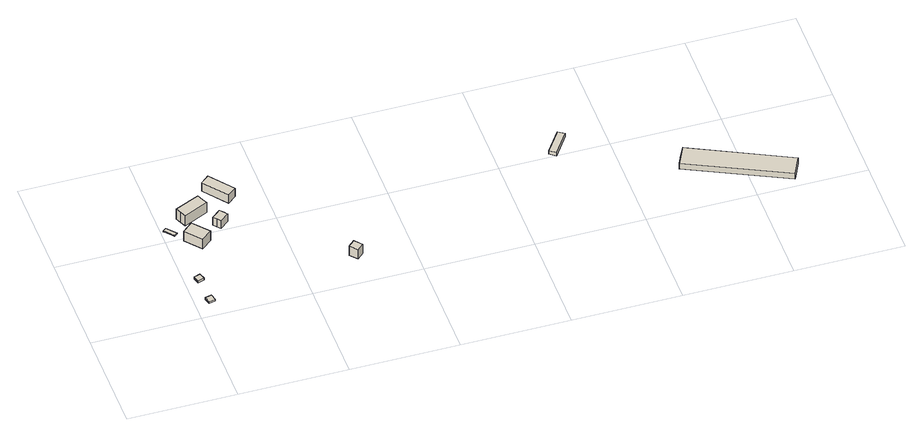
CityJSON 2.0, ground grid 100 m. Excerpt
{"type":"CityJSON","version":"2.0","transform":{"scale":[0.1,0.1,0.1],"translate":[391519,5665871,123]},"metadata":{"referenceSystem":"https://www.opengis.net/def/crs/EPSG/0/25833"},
"CityObjects":{
"building1":{"type":"Building","attributes":{"Gemeindeschluessel":"14627140","BezugspunktDach":"2200","function":"31001_9998","measuredHeight":2.01,"storeysAboveGround":1},"geometry":[{"type":"Solid","lod":"1","boundaries":[[[[0,1,2,3]],[[4,5,6,7]],[[4,7,3,2]],[[5,4,2,1]],[[6,5,1,0]],[[7,6,0,3]]]]}]},
"building2":{"type":"Building","attributes":{"Gemeindeschluessel":"14627140","BezugspunktDach":"2200","function":"31001_9998","measuredHeight":2.45,"storeysAboveGround":1},"geometry":[{"type":"Solid","lod":"1","boundaries":[[[[8,9,10,11]],[[12,13,14,15]],[[12,15,11,10]],[[13,12,10,9]],[[14,13,9,8]],[[15,14,8,11]]]]}]},
"building3":{"type":"Building","attributes":{"Gemeindeschluessel":"14627140","BezugspunktDach":"2200","function":"31001_9998","measuredHeight":1.02,"storeysAboveGround":1},"geometry":[{"type":"Solid","lod":"1","boundaries":[[[[16,17,18,19,20,21]],[[22,23,24,25,26,27]],[[22,27,21,20]],[[23,22,20,19]],[[24,23,19,18]],[[25,24,18,17]],[[26,25,17,16]],[[27,26,16,21]]]]}]},
"building4":{"type":"Building","attributes":{"Gemeindeschluessel":"14627140","BezugspunktDach":"2200","function":"31001_9998","measuredHeight":12.71,"storeysAboveGround":4},"geometry":[{"type":"Solid","lod":"1","boundaries":[[[[28,29,30,31]],[[32,33,34,35]],[[32,35,31,30]],[[33,32,30,29]],[[34,33,29,28]],[[35,34,28,31]]]]}]},
"building5":{"type":"Building","attributes":{"Gemeindeschluessel":"14627140","BezugspunktDach":"2200","function":"31001_9998","measuredHeight":13.49,"storeysAboveGround":4},"geometry":[{"type":"Solid","lod":"1","boundaries":[[[[36,37,38,39,40,41]],[[42,43,44,45,46,47]],[[42,47,41,40]],[[43,42,40,39]],[[44,43,39,38]],[[45,44,38,37]],[[46,45,37,36]],[[47,46,36,41]]]]}]},
"building6":{"type":"Building","attributes":{"Gemeindeschluessel":"14627140","BezugspunktDach":"2200","function":"31001_9998","measuredHeight":10.4,"storeysAboveGround":3},"geometry":[{"type":"Solid","lod":"1","boundaries":[[[[48,49,50,51,52,53,54]],[[55,56,57,58,59,60,61]],[[55,61,54,53]],[[56,55,53,52]],[[57,56,52,51]],[[58,57,51,50]],[[59,58,50,49]],[[60,59,49,48]],[[61,60,48,54]]]]}]},
"building7":{"type":"Building","attributes":{"Gemeindeschluessel":"14627140","BezugspunktDach":"2200","function":"31001_9998","measuredHeight":10.93,"storeysAboveGround":4},"geometry":[{"type":"Solid","lod":"1","boundaries":[[[[62,63,64,65,66]],[[67,68,69,70,71]],[[67,71,66,65]],[[68,67,65,64]],[[69,68,64,63]],[[70,69,63,62]],[[71,70,62,66]]]]}]},
"building8":{"type":"Building","attributes":{"Gemeindeschluessel":"14627140","BezugspunktDach":"2200","function":"31001_9998","measuredHeight":12.04,"storeysAboveGround":4},"geometry":[{"type":"Solid","lod":"1","boundaries":[[[[72,73,74,75]],[[76,77,78,79]],[[76,79,75,74]],[[77,76,74,73]],[[78,77,73,72]],[[79,78,72,75]]]]}]},
"building9":{"type":"Building","attributes":{"Gemeindeschluessel":"14627140","BezugspunktDach":"2200","function":"31001_9998","measuredHeight":3.84,"storeysAboveGround":1},"geometry":[{"type":"Solid","lod":"1","boundaries":[[[[80,81,82,83]],[[84,85,86,87]],[[84,87,83,82]],[[85,84,82,81]],[[86,85,81,80]],[[87,86,80,83]]]]}]},
"building10":{"type":"Building","attributes":{"Gemeindeschluessel":"14627140","BezugspunktDach":"2200","function":"31001_9998","measuredHeight":7.45,"storeysAboveGround":2},"geometry":[{"type":"Solid","lod":"1","boundaries":[[[[88,89,90,91,92]],[[93,94,95,96,97]],[[93,97,92,91]],[[94,93,91,90]],[[95,94,90,89]],[[96,95,89,88]],[[97,96,88,92]]]]}]}
},
"vertices":[
[104,114,64],[163,128,64],[149,187,64],[90,173,64],[149,187,44],[163,128,44],[104,114,44],[90,173,44],
[95,387,69],[153,405,69],[135,462,69],[78,445,69],[135,462,45],[153,405,45],[95,387,45],[78,445,45],
[21,1074,59],[63,1024,59],[83,1000,59],[112,1024,59],[37,1110,59],[10,1087,59],[37,1110,48],[112,1024,48],[83,1000,48],[63,1024,48],[21,1074,48],[10,1087,48],
[267,784,150],[362,866,150],[237,1013,150],[142,932,150],[237,1013,42],[362,866,42],[267,784,42],[142,932,42],
[190,1161,154],[212,1109,154],[442,1212,154],[419,1263,154],[396,1316,154],[166,1214,154],[396,1316,39],[419,1263,39],[442,1212,39],[212,1109,39],[190,1161,39],[166,1214,39],
[471,1014,126],[497,982,126],[578,1050,126],[568,1061,126],[551,1081,126],[523,1115,126],[442,1047,126],[523,1115,36],[551,1081,36],[568,1061,36],[578,1050,36],[497,982,36],[471,1014,36],[442,1047,36],
[655,1264,135],[733,1327,135],[560,1545,135],[525,1517,135],[482,1482,135],[525,1517,38],[560,1545,38],[733,1327,38],[655,1264,38],[482,1482,38],
[1411,7,388],[1470,60,388],[1410,128,388],[1351,75,388],[1410,128,282],[1470,60,282],[1411,7,282],[1351,75,282],
[3513,981,56],[3658,1186,56],[3600,1227,56],[3455,1022,56],[3600,1227,18],[3658,1186,18],[3513,981,18],[3455,1022,18],
[5369,87,66],[5454,268,66],[4553,698,66],[4509,607,66],[4466,518,66],[4509,607,1],[4553,698,1],[5454,268,1],[5369,87,1],[4466,518,1]
]}
